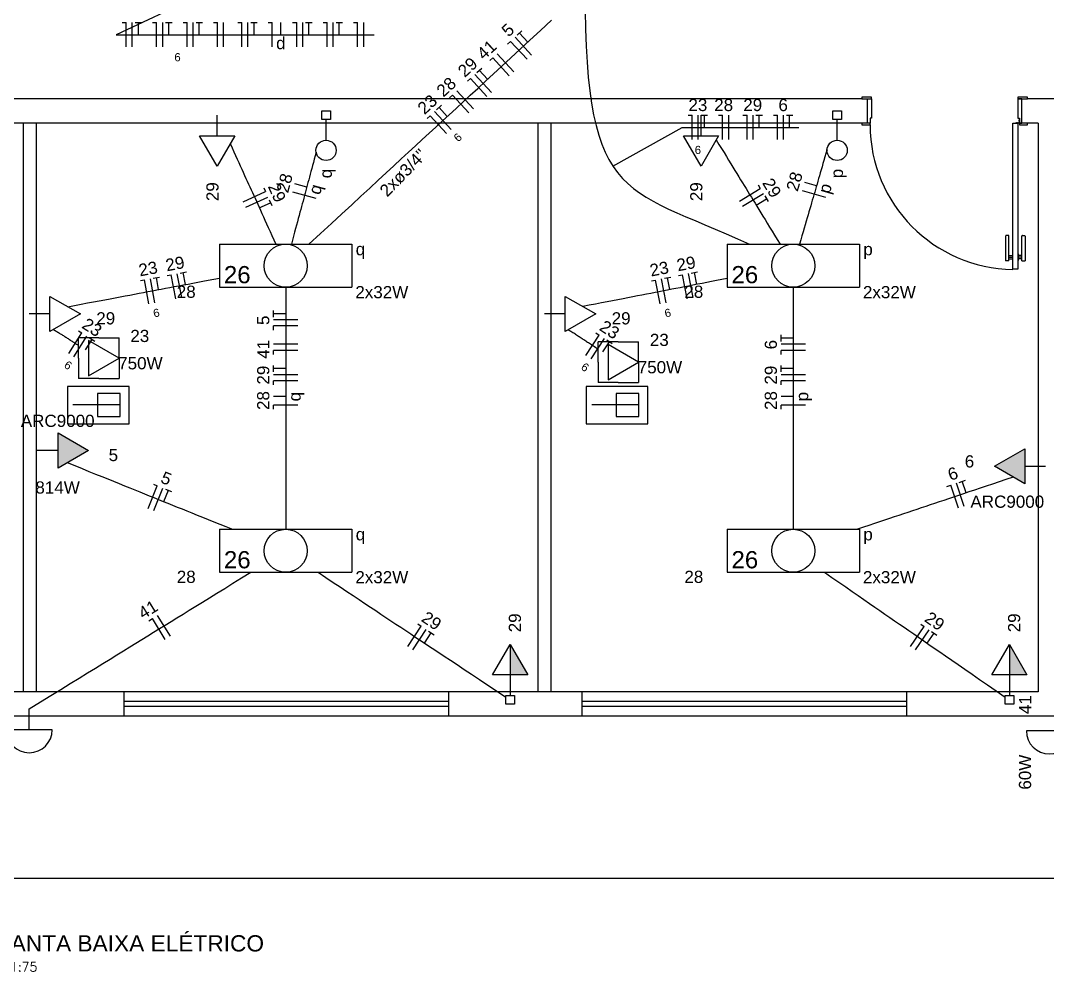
# Model space of a CAD drawing. Header units: millimetres. Extents: x -182 to 147, y -1396 to 58.
# Drawn here: x -172.59 to -159.95, y 16.68 to 28.39 of the extents above; entities that cross this region are included whole.
import ezdxf

# ---------------------------------------------------------------- set-up
doc = ezdxf.new("R2010")
doc.units = ezdxf.units.MM
doc.header["$LTSCALE"] = 10
doc.header["$MEASUREMENT"] = 0
doc.linetypes.add('Dashed2', pattern=[0.375, 0.25, -0.125])
for name, color, linetype in [('ARQ-TEXTO4', 4, 'Continuous'), ('Arquitetura', 8, 'Continuous'), ('EL-Condutos', 4, 'Continuous'), ('EL-Fios (Fase 1)', 7, 'Continuous'), ('EL-Fios (Fase 2)', 7, 'Continuous'), ('EL-Fios (Fase 3)', 7, 'Continuous'), ('EL-Fios (Neutro)', 170, 'Continuous'), ('EL-Fios (Retorno)', 10, 'Continuous'), ('EL-Fios (Terra)', 90, 'Continuous'), ('EL-Textos conduto', 7, 'Continuous'), ('EL-Textos fios', 7, 'Continuous'), ('P-SIMBOL', 170, 'Continuous'), ('Textos', 7, 'Continuous')]:
    doc.layers.add(name, color=color, linetype=linetype)
doc.styles.add('Arial', font='arial.ttf')
doc.styles.add('ROMANS', font='romans')

msp = doc.modelspace()

# ---------------------------------------------------------------- hatches: boundary and pattern name
at = {"layer": 'P-SIMBOL', "linetype": 'Continuous'}
for points in [[(-172.1329, 22.8803), (-171.7579, 23.0968), (-172.1329, 23.3133)], [(-160.2256, 23.119), (-160.6006, 22.9025), (-160.2256, 22.686)], [(-166.5641, 20.335), (-166.5641, 20.71), (-166.3476, 20.335)], [(-160.4159, 20.335), (-160.4159, 20.71), (-160.1994, 20.335)]]:
    msp.add_hatch(color=256, dxfattribs=at).paths.add_polyline_path(points)

# ---------------------------------------------------------------- linework, layer by layer
at = {"layer": 'Arquitetura', "linetype": 'Continuous'}
for p, q in [((-162.233, 27.4259), (-173.2929, 27.4259)), ((-159.632, 27.4259), (-160.192, 27.4259)), ((-162.233, 27.1259), (-173.2929, 27.1259)), ((-166.223, 27.1259), (-166.223, 20.1259)), ((-166.063, 27.1259), (-166.063, 20.1259)), ((-160.063, 27.1259), (-160.192, 27.1259)), ((-160.063, 27.1259), (-160.063, 20.1259)), ((-160.063, 20.1259), (-178.5629, 20.1259)), ((-167.322, 20.0059), (-171.3219, 20.0059)), ((-161.683, 20.0059), (-165.683, 20.0059)), ((-167.322, 19.9459), (-171.3219, 19.9459)), ((-161.683, 19.9459), (-165.683, 19.9459)), ((-151.463, 19.8269), (-178.8619, 19.8269)), ((-149.463, 17.8269), (-180.862, 17.8269))]:
    msp.add_line(p, q, dxfattribs=at)
at = {"layer": 'Arquitetura'}
for p, q in [((-172.5629, 27.1259), (-172.5629, 20.1259)), ((-172.4029, 27.1259), (-172.4029, 20.1259)), ((-160.325, 27.1289), (-160.319, 27.1289)), ((-160.296, 27.1599), (-160.296, 27.1529)), ((-171.3683, 23.6569), (-171.9483, 23.6569)), ((-164.9791, 23.6569), (-165.5591, 23.6569)), ((-171.3219, 20.1259), (-171.3219, 19.8269)), ((-167.322, 20.1259), (-167.322, 19.8269)), ((-165.683, 20.1259), (-165.683, 19.8269)), ((-161.683, 20.1259), (-161.683, 19.8269))]:
    msp.add_line(p, q, dxfattribs=at)
at = {"layer": 'Arquitetura', "color": 2}
for p, q in [((-160.373, 25.3269), (-160.373, 27.1259)), ((-160.373, 27.1259), (-160.313, 27.1259)), ((-160.313, 27.1259), (-160.313, 25.3269)), ((-160.313, 25.3269), (-160.373, 25.3269))]:
    msp.add_line(p, q, dxfattribs=at)
at = {"layer": 'Arquitetura', "color": 3, "linetype": 'Continuous'}
for p, q in [((-160.463, 25.7369), (-160.463, 25.4329)), ((-160.429, 25.7429), (-160.458, 25.7429)), ((-160.422, 25.4329), (-160.422, 25.7369)), ((-160.262, 25.4329), (-160.262, 25.7369)), ((-160.255, 25.7429), (-160.228, 25.7429)), ((-160.223, 25.7369), (-160.223, 25.4329)), ((-160.377, 25.5159), (-160.377, 25.4359)), ((-160.309, 25.5159), (-160.309, 25.4359))]:
    msp.add_line(p, q, dxfattribs=at)
at = {"layer": 'Arquitetura', "color": 3}
for p, q in [((-160.422, 25.4329), (-160.463, 25.4329)), ((-160.422, 25.4959), (-160.377, 25.4959)), ((-160.422, 25.4759), (-160.377, 25.4759)), ((-160.422, 25.4559), (-160.377, 25.4559)), ((-160.377, 25.5159), (-160.373, 25.5159)), ((-160.377, 25.4359), (-160.373, 25.4359)), ((-160.309, 25.5159), (-160.313, 25.5159)), ((-160.309, 25.4359), (-160.313, 25.4359)), ((-160.262, 25.4959), (-160.309, 25.4959)), ((-160.262, 25.4759), (-160.309, 25.4759)), ((-160.262, 25.4559), (-160.309, 25.4559)), ((-160.262, 25.4329), (-160.223, 25.4329))]:
    msp.add_line(p, q, dxfattribs=at)
for points in [[(-162.233, 27.4259), (-162.112, 27.4259), (-162.112, 27.4459), (-162.233, 27.4459), (-162.233, 27.4259)], [(-160.313, 27.4259), (-160.262, 27.4259), (-160.192, 27.4259), (-160.192, 27.4459), (-160.313, 27.4459), (-160.313, 27.4259)], [(-162.233, 27.1059), (-162.132, 27.1059), (-162.132, 27.1259), (-162.233, 27.1259), (-162.233, 27.1059)], [(-160.293, 27.1059), (-160.192, 27.1059), (-160.192, 27.1259), (-160.293, 27.1259), (-160.293, 27.1059)]]:
    msp.add_lwpolyline(points, close=True, dxfattribs=at)
at = {"layer": 'Arquitetura', "color": 2}
for points in [[(-162.112, 27.1859), (-162.132, 27.1859), (-162.132, 27.1259), (-162.163, 27.1259), (-162.163, 27.4259), (-162.112, 27.4259), (-162.112, 27.1859)], [(-160.313, 27.1859), (-160.293, 27.1859), (-160.293, 27.1259), (-160.262, 27.1259), (-160.262, 27.4259), (-160.313, 27.4259), (-160.313, 27.1859)]]:
    msp.add_lwpolyline(points, close=True, dxfattribs=at)
at = {"layer": 'Arquitetura', "color": 1}
for points in [[(-160.301, 27.1289), (-160.297, 27.1259), (-160.297, 27.1259), (-160.302, 27.1259), (-160.342, 27.1259), (-160.342, 27.1289), (-160.301, 27.1289)], [(-160.295, 27.1349), (-160.293, 27.1309), (-160.293, 27.1309), (-160.293, 27.1359), (-160.293, 27.1759), (-160.295, 27.1759), (-160.295, 27.1349)]]:
    msp.add_lwpolyline(points, dxfattribs=at)
at = {"layer": 'Arquitetura'}
for points in [[(-160.323, 27.1309), (-160.323, 27.1309), (-160.328, 27.1309), (-160.328, 27.1309), (-160.317, 27.1309), (-160.317, 27.1309), (-160.322, 27.1309), (-160.322, 27.1309)], [(-160.328, 27.1309), (-160.325, 27.1289), (-160.325, 27.1289)], [(-160.317, 27.1309), (-160.319, 27.1289), (-160.319, 27.1289)], [(-160.297, 27.1609), (-160.296, 27.1599), (-160.295, 27.1599)], [(-160.297, 27.1569), (-160.297, 27.1569), (-160.297, 27.1609), (-160.297, 27.1609), (-160.297, 27.1509), (-160.297, 27.1509), (-160.297, 27.1559), (-160.297, 27.1559)], [(-160.297, 27.1509), (-160.296, 27.1529), (-160.295, 27.1529)], [(-172.0173, 23.8859), (-172.0173, 23.4259), (-171.2563, 23.4259), (-171.2563, 23.8859), (-172.0173, 23.8859)], [(-171.6483, 23.7969), (-171.6483, 23.5169), (-171.3683, 23.5169), (-171.3683, 23.7969), (-171.6483, 23.7969)], [(-165.6281, 23.8859), (-165.6281, 23.4259), (-164.8671, 23.4259), (-164.8671, 23.8859), (-165.6281, 23.8859)], [(-165.2591, 23.7969), (-165.2591, 23.5169), (-164.9791, 23.5169), (-164.9791, 23.7969), (-165.2591, 23.7969)]]:
    msp.add_lwpolyline(points, dxfattribs=at)
at = {"layer": 'Arquitetura', "color": 1}
msp.add_circle((-160.297, 27.1309), 0.005, dxfattribs=at)
at = {"layer": 'Arquitetura'}
msp.add_arc((-160.348, 27.1099), 1.7842, 180.129, 269.223, dxfattribs=at)
at = {"layer": 'Arquitetura', "color": 3, "linetype": 'Continuous'}
for centre, start, end in [((-160.457, 25.7369), 99.4623, 180), ((-160.428, 25.7369), 0, 99.4623), ((-160.256, 25.7369), 80.5377, 180), ((-160.229, 25.7369), 0, 80.5377)]:
    msp.add_arc(centre, 0.006, start, end, dxfattribs=at)
at = {"layer": 'EL-Condutos', "linetype": 'Continuous'}
for points in [[(-165.6401, 28.5116), (-165.6354, 28.2835), (-165.6275, 28.0717), (-165.6164, 27.8752), (-165.6018, 27.6935), (-165.5837, 27.5257), (-165.5619, 27.3711), (-165.5364, 27.2288), (-165.5069, 27.0983), (-165.4734, 26.9786), (-165.4357, 26.869), (-165.3938, 26.7689), (-165.3474, 26.6773), (-165.2965, 26.5936), (-165.241, 26.517), (-165.1806, 26.4467), (-165.1154, 26.3821), (-165.0451, 26.3222), (-164.9696, 26.2664), (-164.8889, 26.2139), (-164.8027, 26.164), (-164.711, 26.1158), (-164.6137, 26.0687), (-164.5106, 26.0218), (-164.4015, 25.9744), (-164.2864, 25.9258), (-164.1652, 25.8752), (-164.0377, 25.8218), (-163.9037, 25.7649), (-163.7633, 25.7037), (-163.6161, 25.6375)], [(-169.0436, 25.6347), (-168.8999, 25.7673), (-168.7645, 25.8923), (-168.6366, 26.0103), (-168.5157, 26.1219), (-168.4013, 26.2275), (-168.2927, 26.3277), (-168.1893, 26.4232), (-168.0906, 26.5143), (-167.9959, 26.6016), (-167.9048, 26.6858), (-167.8165, 26.7672), (-167.7306, 26.8466), (-167.6464, 26.9243), (-167.5633, 27.001), (-167.4807, 27.0772), (-167.3982, 27.1534), (-167.315, 27.2301), (-167.2306, 27.308), (-167.1444, 27.3876), (-167.0559, 27.4693), (-166.9644, 27.5538), (-166.8693, 27.6415), (-166.7701, 27.7331), (-166.6661, 27.829), (-166.5569, 27.9298), (-166.4418, 28.0361), (-166.3202, 28.1484), (-166.1915, 28.2671), (-166.0551, 28.393)], [(-170.0132, 26.8742), (-169.99, 26.8233), (-169.9678, 26.7746), (-169.9466, 26.728), (-169.9263, 26.6834), (-169.9067, 26.6405), (-169.8879, 26.5992), (-169.8698, 26.5594), (-169.8522, 26.5207), (-169.8351, 26.4832), (-169.8184, 26.4466), (-169.8021, 26.4106), (-169.786, 26.3753), (-169.7701, 26.3403), (-169.7542, 26.3055), (-169.7384, 26.2708), (-169.7225, 26.2359), (-169.7065, 26.2007), (-169.6903, 26.1651), (-169.6737, 26.1287), (-169.6568, 26.0916), (-169.6394, 26.0534), (-169.6215, 26.0141), (-169.603, 25.9734), (-169.5838, 25.9312), (-169.5638, 25.8872), (-169.5429, 25.8415), (-169.5212, 25.7936), (-169.4984, 25.7436), (-169.4745, 25.6912), (-169.4495, 25.6362)], [(-164.0259, 26.9192), (-163.9926, 26.8647), (-163.9607, 26.8128), (-163.9304, 26.7633), (-163.9013, 26.7159), (-163.8735, 26.6705), (-163.8469, 26.627), (-163.8212, 26.585), (-163.7964, 26.5446), (-163.7723, 26.5053), (-163.7489, 26.4671), (-163.726, 26.4298), (-163.7036, 26.3932), (-163.6815, 26.357), (-163.6595, 26.3212), (-163.6376, 26.2855), (-163.6157, 26.2497), (-163.5936, 26.2137), (-163.5713, 26.1772), (-163.5485, 26.1401), (-163.5253, 26.1021), (-163.5014, 26.0632), (-163.4768, 26.0231), (-163.4513, 25.9815), (-163.4249, 25.9384), (-163.3974, 25.8935), (-163.3687, 25.8467), (-163.3387, 25.7978), (-163.3073, 25.7465), (-163.2743, 25.6927), (-163.2397, 25.6362)], [(-168.9546, 26.7681), (-168.9661, 26.725), (-168.9772, 26.6836), (-168.9879, 26.6437), (-168.9982, 26.6052), (-169.0082, 26.568), (-169.0179, 26.5319), (-169.0273, 26.4967), (-169.0365, 26.4623), (-169.0455, 26.4287), (-169.0544, 26.3956), (-169.0632, 26.3629), (-169.0718, 26.3305), (-169.0805, 26.2982), (-169.0891, 26.266), (-169.0978, 26.2335), (-169.1066, 26.2008), (-169.1155, 26.1677), (-169.1245, 26.1341), (-169.1337, 26.0997), (-169.1431, 26.0645), (-169.1528, 26.0283), (-169.1628, 25.9911), (-169.1731, 25.9525), (-169.1838, 25.9126), (-169.1949, 25.8712), (-169.2065, 25.8281), (-169.2185, 25.7831), (-169.2311, 25.7363), (-169.2442, 25.6873), (-169.2579, 25.6362)], [(-162.6621, 26.798), (-162.6753, 26.7528), (-162.6879, 26.7094), (-162.7, 26.6676), (-162.7117, 26.6275), (-162.723, 26.5887), (-162.734, 26.5511), (-162.7446, 26.5147), (-162.7549, 26.4791), (-162.765, 26.4444), (-162.775, 26.4103), (-162.7847, 26.3767), (-162.7944, 26.3435), (-162.804, 26.3105), (-162.8136, 26.2775), (-162.8233, 26.2444), (-162.833, 26.2111), (-162.8428, 26.1774), (-162.8527, 26.1432), (-162.8629, 26.1082), (-162.8733, 26.0725), (-162.884, 26.0357), (-162.895, 25.9978), (-162.9065, 25.9587), (-162.9183, 25.9181), (-162.9305, 25.8759), (-162.9433, 25.832), (-162.9566, 25.7862), (-162.9706, 25.7384), (-162.9851, 25.6885), (-163.0003, 25.6362)], [(-172.0119, 24.8668), (-171.928, 24.8826), (-171.8477, 24.8977), (-171.7706, 24.9122), (-171.6967, 24.9261), (-171.6256, 24.9395), (-171.5572, 24.9523), (-171.4912, 24.9647), (-171.4274, 24.9767), (-171.3657, 24.9883), (-171.3057, 24.9996), (-171.2473, 25.0106), (-171.1902, 25.0213), (-171.1343, 25.0318), (-171.0793, 25.0422), (-171.025, 25.0524), (-170.9711, 25.0625), (-170.9175, 25.0726), (-170.864, 25.0827), (-170.8102, 25.0928), (-170.7561, 25.103), (-170.7013, 25.1133), (-170.6457, 25.1237), (-170.589, 25.1344), (-170.5311, 25.1453), (-170.4717, 25.1565), (-170.4105, 25.168), (-170.3474, 25.1798), (-170.2822, 25.1921), (-170.2146, 25.2048), (-170.1444, 25.218)], [(-163.8919, 25.2134), (-163.9581, 25.2005), (-164.0219, 25.1882), (-164.0836, 25.1762), (-164.1433, 25.1646), (-164.2012, 25.1534), (-164.2576, 25.1425), (-164.3126, 25.1318), (-164.3665, 25.1213), (-164.4194, 25.1111), (-164.4716, 25.1009), (-164.5232, 25.0909), (-164.5745, 25.081), (-164.6257, 25.0711), (-164.6769, 25.0611), (-164.7284, 25.0511), (-164.7804, 25.0411), (-164.833, 25.0309), (-164.8865, 25.0205), (-164.9411, 25.0099), (-164.997, 24.999), (-165.0543, 24.9879), (-165.1134, 24.9765), (-165.1743, 24.9647), (-165.2373, 24.9524), (-165.3026, 24.9398), (-165.3705, 24.9266), (-165.441, 24.9129), (-165.5144, 24.8987), (-165.5909, 24.8839), (-165.6708, 24.8684)], [(-169.3289, 25.1051), (-169.3289, 24.9682), (-169.3289, 24.8392), (-169.3289, 24.7173), (-169.3289, 24.6022), (-169.3289, 24.4931), (-169.3289, 24.3897), (-169.3289, 24.2912), (-169.3289, 24.1971), (-169.3289, 24.107), (-169.3289, 24.0202), (-169.3289, 23.9362), (-169.3289, 23.8544), (-169.3289, 23.7742), (-169.3289, 23.6952), (-169.3289, 23.6168), (-169.3289, 23.5383), (-169.3289, 23.4593), (-169.3289, 23.3792), (-169.3289, 23.2974), (-169.3289, 23.2133), (-169.3289, 23.1265), (-169.3289, 23.0364), (-169.3289, 22.9424), (-169.3289, 22.8439), (-169.3289, 22.7404), (-169.3289, 22.6314), (-169.3289, 22.5162), (-169.3289, 22.3944), (-169.3289, 22.2653), (-169.3289, 22.1285)], [(-163.0774, 25.1051), (-163.0774, 24.9682), (-163.0774, 24.8392), (-163.0774, 24.7173), (-163.0774, 24.6022), (-163.0774, 24.4931), (-163.0774, 24.3897), (-163.0774, 24.2912), (-163.0774, 24.1971), (-163.0774, 24.107), (-163.0774, 24.0202), (-163.0774, 23.9362), (-163.0774, 23.8544), (-163.0774, 23.7742), (-163.0774, 23.6952), (-163.0774, 23.6168), (-163.0774, 23.5383), (-163.0774, 23.4593), (-163.0774, 23.3792), (-163.0774, 23.2974), (-163.0774, 23.2133), (-163.0774, 23.1265), (-163.0774, 23.0364), (-163.0774, 22.9424), (-163.0774, 22.8439), (-163.0774, 22.7404), (-163.0774, 22.6314), (-163.0774, 22.5162), (-163.0774, 22.3944), (-163.0774, 22.2653), (-163.0774, 22.1285)], [(-172.0193, 22.9476), (-171.9259, 22.91), (-171.8369, 22.8741), (-171.752, 22.8398), (-171.6709, 22.8071), (-171.5934, 22.7758), (-171.5191, 22.7459), (-171.4478, 22.7171), (-171.3792, 22.6894), (-171.313, 22.6627), (-171.249, 22.6369), (-171.1868, 22.6118), (-171.1261, 22.5873), (-171.0668, 22.5634), (-171.0085, 22.5398), (-170.9509, 22.5166), (-170.8938, 22.4935), (-170.8368, 22.4706), (-170.7797, 22.4475), (-170.7223, 22.4243), (-170.6641, 22.4009), (-170.605, 22.3771), (-170.5447, 22.3527), (-170.4829, 22.3278), (-170.4193, 22.3021), (-170.3536, 22.2756), (-170.2855, 22.2482), (-170.2149, 22.2196), (-170.1413, 22.19), (-170.0645, 22.159), (-169.9842, 22.1266)], [(-160.3709, 22.7681), (-160.4589, 22.7387), (-160.543, 22.7105), (-160.6235, 22.6836), (-160.7007, 22.6577), (-160.7746, 22.633), (-160.8456, 22.6092), (-160.914, 22.5863), (-160.9799, 22.5643), (-161.0435, 22.543), (-161.1052, 22.5223), (-161.1651, 22.5023), (-161.2236, 22.4827), (-161.2807, 22.4636), (-161.3368, 22.4448), (-161.3921, 22.4263), (-161.4469, 22.408), (-161.5013, 22.3898), (-161.5556, 22.3716), (-161.6101, 22.3533), (-161.6649, 22.335), (-161.7203, 22.3164), (-161.7766, 22.2976), (-161.834, 22.2784), (-161.8927, 22.2588), (-161.9529, 22.2386), (-162.0149, 22.2178), (-162.079, 22.1964), (-162.1453, 22.1742), (-162.2141, 22.1512), (-162.2857, 22.1272)], [(-172.4872, 19.9157), (-172.3492, 20.0007), (-172.2193, 20.0808), (-172.0969, 20.1562), (-171.9814, 20.2274), (-171.8725, 20.2945), (-171.7695, 20.358), (-171.672, 20.4181), (-171.5794, 20.4752), (-171.4913, 20.5295), (-171.407, 20.5814), (-171.3262, 20.6312), (-171.2483, 20.6792), (-171.1728, 20.7258), (-171.0991, 20.7711), (-171.0269, 20.8157), (-170.9554, 20.8597), (-170.8843, 20.9035), (-170.8131, 20.9475), (-170.7411, 20.9918), (-170.668, 21.0369), (-170.5932, 21.083), (-170.5161, 21.1305), (-170.4363, 21.1797), (-170.3533, 21.2308), (-170.2665, 21.2843), (-170.1755, 21.3404), (-170.0796, 21.3995), (-169.9785, 21.4618), (-169.8716, 21.5277), (-169.7584, 21.5975)], [(-168.9303, 21.5975), (-168.8346, 21.5339), (-168.744, 21.4737), (-168.6582, 21.4167), (-168.5767, 21.3626), (-168.4992, 21.3112), (-168.4253, 21.262), (-168.3544, 21.215), (-168.2862, 21.1697), (-168.2203, 21.1259), (-168.1562, 21.0833), (-168.0936, 21.0417), (-168.0319, 21.0008), (-167.9709, 20.9603), (-167.91, 20.9198), (-167.8489, 20.8792), (-167.787, 20.8382), (-167.7242, 20.7964), (-167.6597, 20.7536), (-167.5934, 20.7096), (-167.5247, 20.6639), (-167.4533, 20.6165), (-167.3786, 20.5669), (-167.3004, 20.5149), (-167.2181, 20.4603), (-167.1314, 20.4027), (-167.0398, 20.3419), (-166.9429, 20.2775), (-166.8404, 20.2094), (-166.7317, 20.1372), (-166.6164, 20.0607)], [(-162.6937, 21.5975), (-162.6016, 21.5339), (-162.5144, 21.4738), (-162.4319, 21.4168), (-162.3535, 21.3628), (-162.2789, 21.3113), (-162.2078, 21.2622), (-162.1396, 21.2152), (-162.074, 21.1699), (-162.0105, 21.1261), (-161.9489, 21.0836), (-161.8886, 21.042), (-161.8293, 21.0011), (-161.7706, 20.9606), (-161.712, 20.9202), (-161.6532, 20.8796), (-161.5937, 20.8386), (-161.5332, 20.7968), (-161.4713, 20.7541), (-161.4075, 20.7101), (-161.3415, 20.6645), (-161.2728, 20.6171), (-161.201, 20.5676), (-161.1258, 20.5157), (-161.0467, 20.4612), (-160.9633, 20.4036), (-160.8753, 20.3429), (-160.7822, 20.2787), (-160.6836, 20.2107), (-160.5792, 20.1386), (-160.4684, 20.0622)]]:
    msp.add_lwpolyline(points, dxfattribs=at)
at = {"layer": 'EL-Condutos', "linetype": 'Dashed2', "ltscale": 0.05}
for points in [[(-172.1878, 24.5866), (-172.1769, 24.5797), (-172.1663, 24.573), (-172.1559, 24.5664), (-172.1456, 24.5599), (-172.1354, 24.5534), (-172.1254, 24.5471), (-172.1155, 24.5408), (-172.1058, 24.5346), (-172.096, 24.5285), (-172.0864, 24.5224), (-172.0768, 24.5163), (-172.0672, 24.5102), (-172.0577, 24.5042), (-172.0481, 24.4981), (-172.0385, 24.492), (-172.0289, 24.486), (-172.0192, 24.4798), (-172.0095, 24.4737), (-171.9997, 24.4674), (-171.9897, 24.4611), (-171.9797, 24.4548), (-171.9695, 24.4483), (-171.9591, 24.4417), (-171.9486, 24.4351), (-171.9379, 24.4283), (-171.927, 24.4214), (-171.9158, 24.4143), (-171.9044, 24.4071), (-171.8928, 24.3997), (-171.8809, 24.3922)], [(-165.8445, 24.5839), (-165.8314, 24.5753), (-165.8186, 24.567), (-165.806, 24.5588), (-165.7937, 24.5508), (-165.7816, 24.5429), (-165.7697, 24.5352), (-165.758, 24.5275), (-165.7464, 24.52), (-165.735, 24.5125), (-165.7237, 24.5052), (-165.7124, 24.4978), (-165.7012, 24.4905), (-165.6901, 24.4833), (-165.6789, 24.476), (-165.6677, 24.4687), (-165.6565, 24.4614), (-165.6452, 24.454), (-165.6339, 24.4466), (-165.6224, 24.4391), (-165.6108, 24.4316), (-165.599, 24.4239), (-165.587, 24.4161), (-165.5749, 24.4082), (-165.5624, 24.4001), (-165.5498, 24.3918), (-165.5369, 24.3834), (-165.5236, 24.3748), (-165.51, 24.3659), (-165.4961, 24.3569), (-165.4818, 24.3476)]]:
    msp.add_lwpolyline(points, dxfattribs=at)
at = {"layer": 'EL-Fios (Fase 1)'}
msp.add_line((-169.1184, 28.0643), (-169.1184, 28.3643), dxfattribs=at)
at = {"layer": 'EL-Fios (Fase 2)'}
for p, q in [((-171.2184, 28.0643), (-171.2184, 28.3643)), ((-168.3684, 28.0643), (-168.3684, 28.3643)), ((-166.2997, 27.9631), (-166.5032, 28.1836)), ((-169.1789, 24.7043), (-169.4789, 24.7043)), ((-170.9542, 22.3562), (-170.842, 22.6344))]:
    msp.add_line(p, q, dxfattribs=at)
at = {"layer": 'EL-Fios (Fase 3)'}
for p, q in [((-170.8434, 28.0643), (-170.8434, 28.3643)), ((-170.4684, 28.0643), (-170.4684, 28.3643)), ((-170.0934, 28.0643), (-170.0934, 28.3643)), ((-169.7934, 28.0643), (-169.7934, 28.3643)), ((-168.7434, 28.0643), (-168.7434, 28.3643)), ((-166.5201, 27.7596), (-166.7236, 27.9801)), ((-166.7957, 27.5053), (-166.9992, 27.7257)), ((-167.0162, 27.3018), (-167.2196, 27.5223)), ((-167.2917, 27.0475), (-167.4952, 27.2679)), ((-164.2471, 26.9229), (-164.2471, 27.2229)), ((-163.8721, 26.9229), (-163.8721, 27.2229)), ((-163.5721, 26.9229), (-163.5721, 27.2229)), ((-163.1971, 26.9229), (-163.1971, 27.2229)), ((-169.8213, 26.0908), (-169.5482, 26.2151)), ((-168.9516, 26.1996), (-169.2414, 26.2773)), ((-163.7015, 26.1027), (-163.4457, 26.2594)), ((-162.6769, 26.2104), (-162.965, 26.2943)), ((-170.9401, 24.9157), (-170.9956, 25.2106)), ((-170.6084, 24.9781), (-170.6639, 25.2729)), ((-164.6426, 24.915), (-164.6997, 25.2095)), ((-164.3113, 24.9793), (-164.3684, 25.2738)), ((-171.9368, 24.2501), (-171.7763, 24.5035)), ((-165.5682, 24.2248), (-165.4044, 24.4761)), ((-169.1789, 24.4043), (-169.4789, 24.4043)), ((-162.9274, 24.4043), (-163.2274, 24.4043)), ((-169.1789, 24.0293), (-169.4789, 24.0293)), ((-162.9274, 24.0293), (-163.2274, 24.0293)), ((-160.9721, 22.4087), (-161.0673, 22.6932)), ((-170.7493, 20.8105), (-170.9067, 21.0659)), ((-167.7637, 20.6426), (-167.5977, 20.8925)), ((-161.5736, 20.6424), (-161.4032, 20.8894))]:
    msp.add_line(p, q, dxfattribs=at)
at = {"layer": 'EL-Fios (Neutro)'}
for p, q in [((-171.3434, 28.3643), (-171.2934, 28.3643)), ((-171.2934, 28.0643), (-171.2934, 28.3643)), ((-170.9684, 28.3643), (-170.9184, 28.3643)), ((-170.9184, 28.0643), (-170.9184, 28.3643)), ((-170.5934, 28.3643), (-170.5434, 28.3643)), ((-170.5434, 28.0643), (-170.5434, 28.3643)), ((-170.2184, 28.3643), (-170.1684, 28.3643)), ((-170.1684, 28.0643), (-170.1684, 28.3643)), ((-169.9184, 28.3643), (-169.8684, 28.3643)), ((-169.8684, 28.0643), (-169.8684, 28.3643)), ((-169.5434, 28.3643), (-169.4934, 28.3643)), ((-169.4934, 28.0643), (-169.4934, 28.3643)), ((-169.2434, 28.3643), (-169.1934, 28.3643)), ((-169.1934, 28.0643), (-169.1934, 28.3643)), ((-168.8684, 28.3643), (-168.8184, 28.3643)), ((-168.8184, 28.0643), (-168.8184, 28.3643)), ((-168.4934, 28.3643), (-168.4434, 28.3643)), ((-168.4434, 28.0643), (-168.4434, 28.3643)), ((-166.595, 28.0988), (-166.5583, 28.1327)), ((-166.3548, 27.9122), (-166.5583, 28.1327)), ((-166.8155, 27.8953), (-166.7787, 27.9292)), ((-166.5753, 27.7088), (-166.7787, 27.9292)), ((-167.091, 27.641), (-167.0543, 27.6749)), ((-166.8508, 27.4544), (-167.0543, 27.6749)), ((-167.3115, 27.4375), (-167.2747, 27.4714)), ((-167.0713, 27.251), (-167.2747, 27.4714)), ((-167.5871, 27.1832), (-167.5503, 27.2171)), ((-167.3468, 26.9966), (-167.5503, 27.2171)), ((-164.3721, 27.2229), (-164.3221, 27.2229)), ((-164.3221, 26.9229), (-164.3221, 27.2229)), ((-163.9971, 27.2229), (-163.9471, 27.2229)), ((-163.9471, 26.9229), (-163.9471, 27.2229)), ((-163.6971, 27.2229), (-163.6471, 27.2229)), ((-163.6471, 26.9229), (-163.6471, 27.2229)), ((-163.3221, 27.2229), (-163.2721, 27.2229)), ((-163.2721, 26.9229), (-163.2721, 27.2229)), ((-169.6, 26.3288), (-169.5793, 26.2833)), ((-163.7407, 26.1666), (-163.4849, 26.3234)), ((-163.511, 26.366), (-163.4849, 26.3234)), ((-169.8523, 26.159), (-169.5793, 26.2833)), ((-171.1184, 25.1875), (-171.0693, 25.1967)), ((-171.0138, 24.9019), (-171.0693, 25.1967)), ((-170.7867, 25.2498), (-170.7376, 25.2591)), ((-170.6821, 24.9642), (-170.7376, 25.2591)), ((-164.8224, 25.1857), (-164.7733, 25.1952)), ((-164.7162, 24.9007), (-164.7733, 25.1952)), ((-164.4911, 25.25), (-164.442, 25.2595)), ((-164.3849, 24.965), (-164.442, 25.2595)), ((-172.0002, 24.2902), (-171.8396, 24.5436)), ((-171.8819, 24.5704), (-171.8396, 24.5436)), ((-169.1789, 24.6293), (-169.4789, 24.6293)), ((-169.4789, 24.5793), (-169.4789, 24.6293)), ((-165.5091, 24.5444), (-165.4672, 24.5171)), ((-165.631, 24.2657), (-165.4672, 24.5171)), ((-169.1789, 24.3293), (-169.4789, 24.3293)), ((-169.4789, 24.2793), (-169.4789, 24.3293)), ((-162.9274, 24.3293), (-163.2274, 24.3293)), ((-163.2274, 24.2793), (-163.2274, 24.3293)), ((-169.1789, 23.9543), (-169.4789, 23.9543)), ((-169.4789, 23.9043), (-169.4789, 23.9543)), ((-162.9274, 23.9543), (-163.2274, 23.9543)), ((-163.2274, 23.9043), (-163.2274, 23.9543)), ((-169.1789, 23.6543), (-169.4789, 23.6543)), ((-169.4789, 23.6043), (-169.4789, 23.6543)), ((-162.9274, 23.6543), (-163.2274, 23.6543)), ((-163.2274, 23.6043), (-163.2274, 23.6543)), ((-171.0238, 22.3843), (-170.9115, 22.6625)), ((-170.9579, 22.6812), (-170.9115, 22.6625)), ((-161.1858, 22.6535), (-161.1384, 22.6694)), ((-161.0432, 22.3849), (-161.1384, 22.6694)), ((-171.0132, 21.0003), (-170.9706, 21.0266)), ((-170.8132, 20.7712), (-170.9706, 21.0266)), ((-167.8262, 20.6841), (-167.6602, 20.934)), ((-167.7019, 20.9617), (-167.6602, 20.934)), ((-161.6353, 20.685), (-161.4649, 20.932)), ((-161.5061, 20.9604), (-161.4649, 20.932))]:
    msp.add_line(p, q, dxfattribs=at)
at = {"layer": 'EL-Fios (Retorno)'}
for p, q in [((-169.3884, 28.2143), (-169.3884, 28.3643)), ((-169.0693, 26.3399), (-169.2142, 26.3787)), ((-162.7916, 26.3532), (-162.9356, 26.3951)), ((-169.3289, 23.7593), (-169.4789, 23.7593)), ((-163.0774, 23.7593), (-163.2274, 23.7593))]:
    msp.add_line(p, q, dxfattribs=at)
at = {"layer": 'EL-Fios (Terra)'}
for p, q in [((-171.1834, 28.3643), (-171.1034, 28.3643)), ((-171.1434, 28.2143), (-171.1434, 28.3643)), ((-170.8084, 28.3643), (-170.7284, 28.3643)), ((-170.7684, 28.2143), (-170.7684, 28.3643)), ((-170.4334, 28.3643), (-170.3534, 28.3643)), ((-170.3934, 28.2143), (-170.3934, 28.3643)), ((-169.7584, 28.3643), (-169.6784, 28.3643)), ((-169.7184, 28.2143), (-169.7184, 28.3643)), ((-169.0834, 28.3643), (-169.0034, 28.3643)), ((-169.0434, 28.2143), (-169.0434, 28.3643)), ((-168.7084, 28.3643), (-168.6284, 28.3643)), ((-168.6684, 28.2143), (-168.6684, 28.3643)), ((-166.4775, 28.2073), (-166.4187, 28.2616)), ((-166.3463, 28.1242), (-166.4481, 28.2344)), ((-166.9735, 27.7495), (-166.9147, 27.8037)), ((-166.8423, 27.6664), (-166.9441, 27.7766)), ((-167.4695, 27.2917), (-167.4107, 27.3459)), ((-167.3384, 27.2086), (-167.4401, 27.3188)), ((-164.2121, 27.2229), (-164.1321, 27.2229)), ((-164.1721, 27.0729), (-164.1721, 27.2229)), ((-163.5371, 27.2229), (-163.4571, 27.2229)), ((-163.4971, 27.0729), (-163.4971, 27.2229)), ((-163.1621, 27.2229), (-163.0821, 27.2229)), ((-163.1221, 27.0729), (-163.1221, 27.2229)), ((-169.5337, 26.1832), (-169.5006, 26.1104)), ((-163.5344, 26.1171), (-163.4065, 26.1955)), ((-163.4274, 26.2296), (-163.3856, 26.1614)), ((-169.6537, 26.0847), (-169.5171, 26.1468)), ((-164.334, 25.2804), (-164.2555, 25.2957)), ((-170.9612, 25.217), (-170.8825, 25.2318)), ((-170.8941, 25.077), (-170.9218, 25.2244)), ((-170.6295, 25.2794), (-170.5508, 25.2942)), ((-170.5624, 25.1394), (-170.5902, 25.2868)), ((-164.6653, 25.2162), (-164.5868, 25.2314)), ((-164.5975, 25.0765), (-164.6261, 25.2238)), ((-164.2662, 25.1408), (-164.2948, 25.288)), ((-169.4789, 24.7393), (-169.4789, 24.8193)), ((-169.3289, 24.7793), (-169.4789, 24.7793)), ((-171.7932, 24.3366), (-171.7129, 24.4633)), ((-171.7467, 24.4848), (-171.6791, 24.4419)), ((-165.4235, 24.3095), (-165.3416, 24.4352)), ((-165.3751, 24.457), (-165.3081, 24.4134)), ((-163.2274, 24.4393), (-163.2274, 24.5193)), ((-163.0774, 24.4793), (-163.2274, 24.4793)), ((-169.4789, 24.0643), (-169.4789, 24.1443)), ((-169.3289, 24.1043), (-169.4789, 24.1043)), ((-163.2274, 24.0643), (-163.2274, 24.1443)), ((-163.0774, 24.1043), (-163.2274, 24.1043)), ((-161.0341, 22.7043), (-160.9582, 22.7297)), ((-160.9486, 22.5748), (-160.9962, 22.717)), ((-170.8285, 22.4672), (-170.7724, 22.6063)), ((-170.8095, 22.6213), (-170.7353, 22.5914)), ((-167.5686, 20.8731), (-167.5019, 20.8289)), ((-161.3744, 20.8695), (-161.3086, 20.8241)), ((-167.6183, 20.7261), (-167.5353, 20.851)), ((-161.4267, 20.7233), (-161.3415, 20.8468))]:
    msp.add_line(p, q, dxfattribs=at)
at = {"layer": 'EL-Textos fios'}
for p, q in [((-170.2243, 28.7744), (-171.4184, 28.2143)), ((-171.4184, 28.2143), (-168.2372, 28.2143)), ((-165.2989, 26.5972), (-164.4471, 27.0729)), ((-164.4471, 27.0729), (-163.0071, 27.0729))]:
    msp.add_line(p, q, dxfattribs=at)
at = {"layer": 'P-SIMBOL'}
for p, q in [((-170.1733, 26.9699), (-170.1733, 27.2259)), ((-168.8849, 27.279), (-168.7788, 27.279)), ((-168.8849, 27.1729), (-168.8849, 27.279)), ((-168.7788, 27.279), (-168.7788, 27.1729)), ((-164.2139, 26.9699), (-164.2139, 27.2259)), ((-162.5906, 27.279), (-162.4845, 27.279)), ((-162.5906, 27.1729), (-162.5906, 27.279)), ((-162.4845, 27.279), (-162.4845, 27.1729)), ((-168.7788, 27.1729), (-168.8849, 27.1729)), ((-168.8318, 26.9159), (-168.8318, 27.1729)), ((-162.4845, 27.1729), (-162.5906, 27.1729)), ((-162.5375, 26.9159), (-162.5375, 27.1729)), ((-170.1733, 26.5949), (-170.3898, 26.9699)), ((-170.3898, 26.9699), (-169.9568, 26.9699)), ((-169.9568, 26.9699), (-170.1733, 26.5949)), ((-164.2139, 26.5949), (-164.4304, 26.9699)), ((-164.4304, 26.9699), (-163.9974, 26.9699)), ((-163.9974, 26.9699), (-164.2139, 26.5949)), ((-170.1449, 25.6363), (-168.5129, 25.6363)), ((-170.1449, 25.6363), (-170.1449, 25.1063)), ((-168.5129, 25.6363), (-168.5129, 25.1063)), ((-163.8934, 25.6363), (-162.2614, 25.6363)), ((-163.8934, 25.6363), (-163.8934, 25.1063)), ((-162.2614, 25.6363), (-162.2614, 25.1063)), ((-170.1449, 25.1063), (-168.5129, 25.1063)), ((-163.8934, 25.1063), (-162.2614, 25.1063)), ((-172.2326, 24.9937), (-171.8576, 24.7772)), ((-172.2326, 24.5607), (-172.2326, 24.9937)), ((-165.8851, 24.9936), (-165.5101, 24.7771)), ((-165.8851, 24.5606), (-165.8851, 24.9936)), ((-172.2326, 24.7772), (-172.4886, 24.7772)), ((-171.8576, 24.7772), (-172.2326, 24.5607)), ((-165.8851, 24.7771), (-166.1411, 24.7771)), ((-165.5101, 24.7771), (-165.8851, 24.5606)), ((-171.8807, 24.2337), (-171.8807, 24.4837)), ((-171.6307, 24.4837), (-171.8807, 24.4837)), ((-171.3807, 24.2337), (-171.7557, 24.4502)), ((-171.7557, 24.4502), (-171.7557, 24.0172)), ((-171.6307, 24.4837), (-171.3807, 24.4837)), ((-171.3807, 24.2337), (-171.3807, 24.4837)), ((-165.4823, 24.1849), (-165.4823, 24.4349)), ((-165.2323, 24.4349), (-165.4823, 24.4349)), ((-165.2323, 24.4349), (-164.9823, 24.4349)), ((-164.9823, 24.1849), (-164.9823, 24.4349)), ((-164.9823, 24.1849), (-165.3573, 24.4014)), ((-165.3573, 24.4014), (-165.3573, 23.9684)), ((-171.8807, 24.2337), (-171.8807, 23.9837)), ((-171.7557, 24.0172), (-171.3807, 24.2337)), ((-171.3807, 24.2337), (-171.3807, 23.9837)), ((-165.4823, 24.1849), (-165.4823, 23.9349)), ((-165.3573, 23.9684), (-164.9823, 24.1849)), ((-164.9823, 24.1849), (-164.9823, 23.9349)), ((-171.6307, 23.9837), (-171.8807, 23.9837)), ((-171.6307, 23.9837), (-171.3807, 23.9837)), ((-165.2323, 23.9349), (-165.4823, 23.9349)), ((-165.2323, 23.9349), (-164.9823, 23.9349)), ((-172.1329, 22.8803), (-172.1329, 23.3133)), ((-172.1329, 23.3133), (-171.7579, 23.0968)), ((-172.1329, 23.0968), (-172.3889, 23.0968)), ((-171.7579, 23.0968), (-172.1329, 22.8803)), ((-160.6006, 22.9025), (-160.2256, 23.119)), ((-160.2256, 23.119), (-160.2256, 22.686)), ((-160.2256, 22.686), (-160.6006, 22.9025)), ((-160.2256, 22.9025), (-159.9696, 22.9025)), ((-170.1449, 22.1272), (-168.5129, 22.1272)), ((-170.1449, 22.1272), (-170.1449, 21.5972)), ((-168.5129, 22.1272), (-168.5129, 21.5972)), ((-163.8934, 22.1272), (-162.2614, 22.1272)), ((-163.8934, 22.1272), (-163.8934, 21.5972)), ((-162.2614, 22.1272), (-162.2614, 21.5972)), ((-170.1449, 21.5972), (-168.5129, 21.5972)), ((-163.8934, 21.5972), (-162.2614, 21.5972)), ((-166.7806, 20.335), (-166.5641, 20.71)), ((-166.5641, 20.71), (-166.5641, 20.335)), ((-166.5641, 20.71), (-166.3476, 20.335)), ((-160.6324, 20.335), (-160.4159, 20.71)), ((-160.4159, 20.71), (-160.4159, 20.335)), ((-160.4159, 20.71), (-160.1994, 20.335)), ((-166.3476, 20.335), (-166.7806, 20.335)), ((-166.5641, 20.335), (-166.5641, 20.079)), ((-160.1994, 20.335), (-160.6324, 20.335)), ((-160.4159, 20.335), (-160.4159, 20.079)), ((-166.6171, 20.079), (-166.511, 20.079)), ((-166.6171, 19.9729), (-166.6171, 20.079)), ((-166.511, 20.079), (-166.511, 19.9729)), ((-160.4689, 20.079), (-160.3628, 20.079)), ((-160.4689, 19.9729), (-160.4689, 20.079)), ((-160.3628, 20.079), (-160.3628, 19.9729)), ((-172.4872, 19.6587), (-172.4872, 19.9157)), ((-166.511, 19.9729), (-166.6171, 19.9729)), ((-160.3628, 19.9729), (-160.4689, 19.9729)), ((-172.2047, 19.6587), (-172.7697, 19.6587)), ((-159.6418, 19.6442), (-160.2068, 19.6442))]:
    msp.add_line(p, q, dxfattribs=at)
for centre, radius in [((-168.8318, 26.7909), 0.125), ((-162.5375, 26.7909), 0.125), ((-169.3289, 25.3713), 0.265), ((-163.0774, 25.3713), 0.265), ((-169.3289, 21.8622), 0.265), ((-163.0774, 21.8622), 0.265)]:
    msp.add_circle(centre, radius, dxfattribs=at)
for centre in [(-172.4872, 19.6587), (-159.9243, 19.6442)]:
    msp.add_arc(centre, 0.2825, 180, 0, dxfattribs=at)

# ---------------------------------------------------------------- texts
at = {"layer": 'ARQ-TEXTO4', "insert": (-173.0579, 17.1298), "char_height": 0.1125, "attachment_point": 1, "style": 'ROMANS'}
msp.add_mtext('{\\fArial|b0|i0|c0|p34;\\H1.778x;\\C4;PLANTA BAIXA ELÉTRICO\\P\\Fromans|c0;\\H0.56242x;\\C2;esc 1:75}', dxfattribs=at)
at = {"layer": 'EL-Textos conduto', "insert": (-168.0763, 26.2059), "char_height": 0.15, "width": 1.26, "attachment_point": 7, "rotation": 45.6189, "line_spacing_factor": 0.6, "style": 'Arial'}
msp.add_mtext('2xø3/4"', dxfattribs=at)
at = {"layer": 'EL-Textos fios', "attachment_point": 8, "line_spacing_factor": 0.6, "style": 'Arial'}
for s, insert, char_height, width, rotation in [('5', (-166.5404, 28.2165), 0.15, 0.18, 42.70827), ('41', (-166.8031, 27.9741), 0.15, 0.36, 42.70827), ('29', (-167.0364, 27.7587), 0.15, 0.36, 42.70827), ('28', (-167.2991, 27.5163), 0.15, 0.36, 42.70827), ('23', (-167.5324, 27.3009), 0.15, 0.36, 42.70827), ('6', (-167.1747, 26.9133), 0.1, 0.12, 42.70827), ('28', (-169.2679, 26.3694), 0.15, 0.36, 74.99445), ('29', (-163.4061, 26.2896), 0.15, 0.36, 301.50185), ('28', (-162.9895, 26.387), 0.15, 0.36, 73.76832), ('29', (-169.5052, 26.2401), 0.15, 0.36, 294.48312), ('q', (-168.8477, 26.2804), 0.15, 0.18, 74.99445), ('p', (-162.5712, 26.289), 0.15, 0.18, 73.76832), ('23', (-171.0096, 25.2583), 0.15, 0.36, 10.65129), ('29', (-170.6779, 25.3207), 0.15, 0.36, 10.65129), ('23', (-164.714, 25.2571), 0.15, 0.36, 10.97787), ('29', (-164.3827, 25.3214), 0.15, 0.36, 10.97787), ('6', (-170.9121, 24.7399), 0.1, 0.12, 10.65129), ('6', (-164.6136, 24.7393), 0.1, 0.12, 10.97787), ('23', (-171.754, 24.548), 0.15, 0.36, 327.64592), ('5', (-169.5284, 24.6993), 0.15, 0.18, 90.00021), ('23', (-165.3816, 24.5203), 0.15, 0.36, 326.91253), ('41', (-169.5284, 24.3418), 0.15, 0.36, 90.00021), ('6', (-163.2769, 24.3993), 0.15, 0.18, 90.00021), ('6', (-172.0363, 24.1024), 0.1, 0.12, 327.64592), ('6', (-165.6696, 24.0784), 0.1, 0.12, 326.91253), ('29', (-169.5284, 24.0243), 0.15, 0.36, 90.00021), ('29', (-163.2769, 24.0243), 0.15, 0.36, 90.00021), ('28', (-169.5284, 23.7114), 0.15, 0.36, 90.00021), ('q', (-169.0994, 23.7593), 0.15, 0.18, 90.00021), ('28', (-163.2769, 23.7114), 0.15, 0.36, 90.00021), ('p', (-162.8479, 23.7593), 0.15, 0.18, 90.00021), ('6', (-161.0877, 22.7386), 0.15, 0.18, 18.50654), ('5', (-170.8281, 22.6822), 0.15, 0.18, 338.02791), ('41', (-170.9859, 21.0753), 0.15, 0.36, 31.64446), ('29', (-167.5745, 20.9365), 0.15, 0.36, 326.40833), ('29', (-161.3792, 20.933), 0.15, 0.36, 325.39419)]:
    msp.add_mtext(s, dxfattribs=dict(at, insert=insert, char_height=char_height, width=width, rotation=rotation))
for s, insert, char_height, width in [('d', (-169.3884, 28.0343), 0.15, 0.18), ('6', (-170.6609, 27.8863), 0.1, 0.12), ('23', (-164.2521, 27.2724), 0.15, 0.36), ('28', (-163.9346, 27.2724), 0.15, 0.36), ('29', (-163.5771, 27.2724), 0.15, 0.36), ('6', (-163.2021, 27.2724), 0.15, 0.18), ('6', (-164.2521, 26.7449), 0.1, 0.12)]:
    msp.add_mtext(s, dxfattribs=dict(at, insert=insert, char_height=char_height, width=width))
at = {"layer": 'P-SIMBOL', "char_height": 0.2118, "width": 0.50832, "attachment_point": 7, "line_spacing_factor": 0.6, "style": 'Arial'}
for insert in [(-170.0899, 25.1522), (-163.8384, 25.1522), (-170.0899, 21.6431), (-163.8384, 21.6431)]:
    msp.add_mtext('26', dxfattribs=dict(at, insert=insert))
at = {"layer": 'Textos', "char_height": 0.15, "rotation": 90.00021, "line_spacing_factor": 0.6, "style": 'Arial'}
for s, insert, width, attachment_point in [('q', (-168.7148, 26.5639), 0.18, 9), ('p', (-162.4205, 26.5639), 0.18, 9), ('29', (-170.154, 26.2826), 0.36, 8), ('29', (-164.1946, 26.2826), 0.36, 8), ('29', (-166.4287, 20.9751), 0.36, 8), ('29', (-160.2805, 20.9751), 0.36, 8), ('41', (-160.1464, 19.9682), 0.36, 8), ('60W', (-160.1464, 19.137), 0.54, 8)]:
    msp.add_mtext(s, dxfattribs=dict(at, insert=insert, width=width, attachment_point=attachment_point))
at = {"layer": 'Textos', "char_height": 0.15, "line_spacing_factor": 0.6, "style": 'Arial'}
for s, insert, width, attachment_point in [('q', (-168.4663, 25.4543), 0.18, 7), ('p', (-162.2149, 25.4543), 0.18, 7), ('28', (-170.6703, 24.9736), 0.36, 7), ('2x32W', (-168.4711, 24.9689), 0.9, 7), ('28', (-164.4188, 24.9736), 0.36, 7), ('2x32W', (-162.2197, 24.9689), 0.9, 7), ('29', (-171.5452, 24.6464), 0.36, 8), ('29', (-165.1977, 24.6464), 0.36, 8), ('23', (-171.1257, 24.4296), 0.36, 8), ('23', (-164.7273, 24.3809), 0.36, 8), ('750W', (-171.1181, 24.0933), 0.72, 8), ('750W', (-164.7197, 24.0445), 0.72, 8), ('ARC9000', (-172.1369, 23.3846), 1.26, 8), ('5', (-171.4511, 22.9637), 0.18, 8), ('6', (-160.9073, 22.8855), 0.18, 8), ('814W', (-172.1378, 22.5643), 0.72, 8), ('ARC9000', (-160.4416, 22.3894), 1.26, 8), ('q', (-168.4663, 21.9452), 0.18, 7), ('p', (-162.2149, 21.9452), 0.18, 7), ('28', (-170.6703, 21.4645), 0.36, 7), ('2x32W', (-168.4711, 21.4598), 0.9, 7), ('28', (-164.4188, 21.4645), 0.36, 7), ('2x32W', (-162.2197, 21.4598), 0.9, 7)]:
    msp.add_mtext(s, dxfattribs=dict(at, insert=insert, width=width, attachment_point=attachment_point))

doc.saveas('drawing.dxf')
